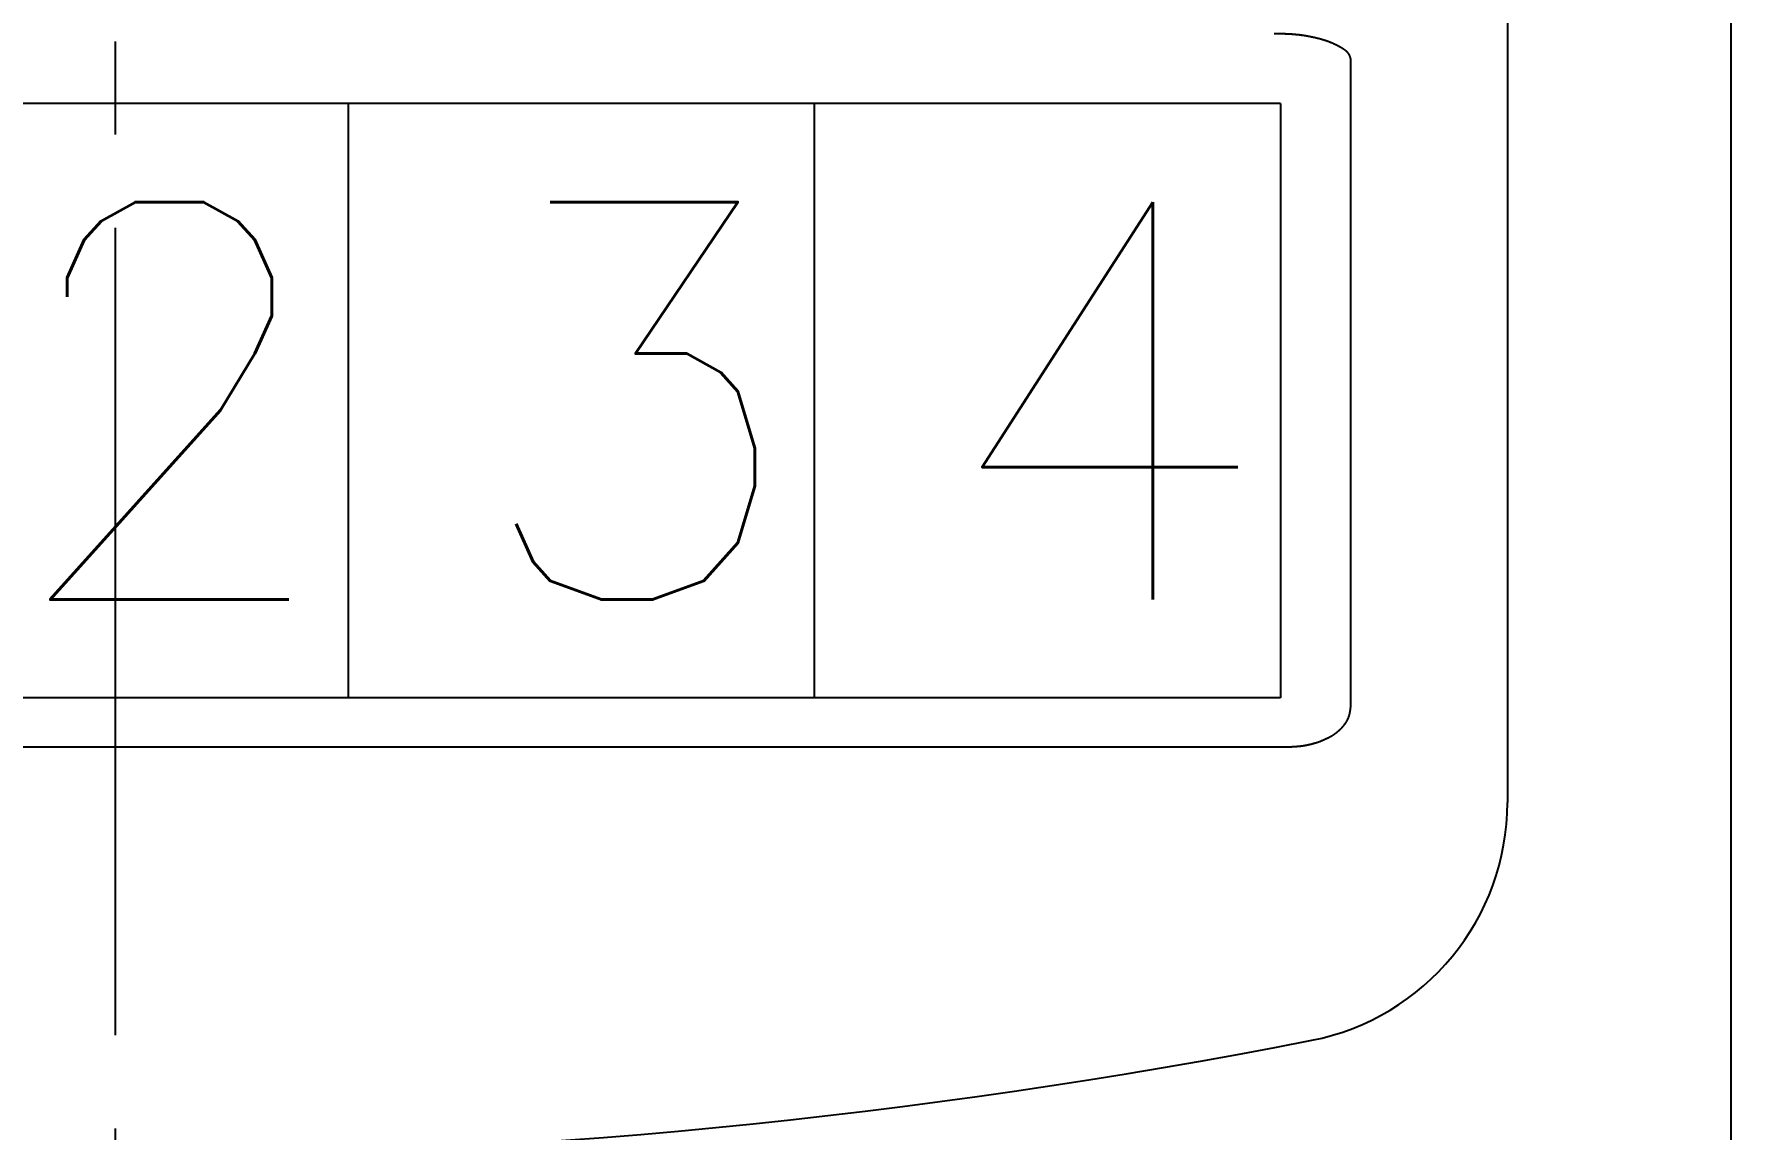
# Model space of a CAD drawing. Extents: x 79 to 369, y 158 to 363.
# Drawn here: x 130.2 to 157.51, y 330.08 to 347.72 of the extents above; entities that cross this region are included whole.
import ezdxf

# ---------------------------------------------------------------- set-up
doc = ezdxf.new("R2010")
doc.units = 0
doc.header["$MEASUREMENT"] = 0
doc.linetypes.add('CENTER', pattern=[17.5, 13, -1.5, 1.5, -1.5])
doc.layers.get('0').update_dxf_attribs({"linetype": 'CONTINUOUS'})
doc.layers.add('CENTER', color=1, linetype='CENTER')
doc.styles.get("Standard").update_dxf_attribs({"font": 'txt.shx', "bigfont": '@extfont2.shx'})

msp = doc.modelspace()

# ---------------------------------------------------------------- linework, layer by layer
at = {"color": 7, "linetype": 'Continuous'}
for p, q in [((153.912, 354.656), (153.912, 335.34)), ((157.512, 309.084), (157.512, 353.084)), ((150.262, 346.595), (112.762, 346.595))]:
    msp.add_line(p, q, dxfattribs=at)
at = {"linetype": 'Continuous'}
for p, q in [((151.393, 336.891), (151.393, 347.312)), ((135.262, 337.028), (135.262, 346.595)), ((142.762, 337.028), (142.762, 346.595)), ((150.262, 346.595), (150.262, 337.028)), ((150.262, 337.028), (112.762, 337.028)), ((112.854, 336.239), (150.17, 336.239))]:
    msp.add_line(p, q, dxfattribs=at)
for points in [[(150.322, 347.716, 0), (150.321, 347.716, 0), (150.321, 347.716, 0), (150.32, 347.716, 0), (150.319, 347.716, 0), (150.318, 347.716, 0), (150.317, 347.716, 0), (150.316, 347.716, 0), (150.315, 347.716, 0), (150.315, 347.716, 0), (150.314, 347.716, 0), (150.313, 347.716, 0), (150.312, 347.716, 0), (150.311, 347.716, 0), (150.31, 347.716, 0), (150.31, 347.716, 0), (150.309, 347.716, 0), (150.308, 347.716, 0), (150.307, 347.716, 0), (150.306, 347.716, 0), (150.305, 347.716, 0), (150.304, 347.716, 0), (150.304, 347.716, 0), (150.303, 347.716, 0), (150.302, 347.716, 0), (150.301, 347.716, 0), (150.3, 347.716, 0), (150.299, 347.716, 0), (150.298, 347.716, 0), (150.298, 347.716, 0), (150.297, 347.716, 0), (150.296, 347.716, 0), (150.295, 347.716, 0), (150.294, 347.716, 0), (150.293, 347.716, 0), (150.293, 347.716, 0), (150.292, 347.716, 0), (150.291, 347.717, 0), (150.29, 347.717, 0), (150.289, 347.717, 0), (150.288, 347.717, 0), (150.287, 347.717, 0), (150.287, 347.717, 0), (150.286, 347.717, 0), (150.285, 347.717, 0), (150.284, 347.717, 0), (150.283, 347.717, 0), (150.282, 347.717, 0), (150.282, 347.717, 0), (150.281, 347.717, 0), (150.28, 347.717, 0), (150.279, 347.717, 0), (150.278, 347.717, 0), (150.277, 347.717, 0), (150.276, 347.717, 0), (150.276, 347.717, 0), (150.275, 347.717, 0), (150.274, 347.717, 0), (150.273, 347.717, 0), (150.272, 347.717, 0), (150.271, 347.717, 0), (150.27, 347.717, 0), (150.27, 347.717, 0), (150.269, 347.717, 0), (150.268, 347.717, 0), (150.267, 347.717, 0), (150.266, 347.717, 0), (150.265, 347.717, 0), (150.265, 347.717, 0), (150.264, 347.717, 0), (150.263, 347.717, 0), (150.262, 347.717, 0), (150.261, 347.717, 0), (150.26, 347.717, 0), (150.259, 347.717, 0), (150.259, 347.717, 0), (150.258, 347.717, 0), (150.257, 347.717, 0), (150.256, 347.717, 0), (150.255, 347.717, 0), (150.254, 347.717, 0), (150.254, 347.717, 0), (150.253, 347.717, 0), (150.252, 347.717, 0), (150.251, 347.717, 0), (150.25, 347.717, 0), (150.249, 347.717, 0), (150.248, 347.717, 0), (150.248, 347.717, 0), (150.247, 347.717, 0), (150.246, 347.717, 0), (150.245, 347.717, 0), (150.244, 347.717, 0), (150.243, 347.717, 0), (150.242, 347.717, 0), (150.242, 347.717, 0), (150.241, 347.717, 0), (150.24, 347.717, 0), (150.239, 347.717, 0), (150.238, 347.717, 0), (150.237, 347.717, 0), (150.237, 347.717, 0), (150.236, 347.717, 0), (150.235, 347.717, 0), (150.234, 347.717, 0), (150.233, 347.717, 0), (150.232, 347.717, 0), (150.231, 347.717, 0), (150.231, 347.717, 0), (150.23, 347.717, 0), (150.229, 347.717, 0), (150.228, 347.717, 0), (150.227, 347.717, 0), (150.226, 347.717, 0), (150.226, 347.717, 0), (150.225, 347.717, 0), (150.224, 347.717, 0), (150.223, 347.717, 0), (150.222, 347.717, 0), (150.221, 347.717, 0), (150.22, 347.717, 0), (150.22, 347.717, 0), (150.219, 347.717, 0), (150.218, 347.717, 0), (150.217, 347.717, 0), (150.216, 347.717, 0), (150.215, 347.717, 0), (150.214, 347.717, 0), (150.214, 347.717, 0), (150.213, 347.717, 0), (150.212, 347.717, 0), (150.211, 347.717, 0), (150.21, 347.717, 0), (150.209, 347.717, 0), (150.209, 347.717, 0), (150.208, 347.717, 0), (150.207, 347.717, 0), (150.206, 347.717, 0), (150.205, 347.717, 0), (150.204, 347.717, 0), (150.203, 347.717, 0), (150.203, 347.717, 0), (150.202, 347.717, 0), (150.201, 347.717, 0), (150.2, 347.717, 0), (150.199, 347.717, 0), (150.198, 347.717, 0), (150.197, 347.717, 0), (150.197, 347.717, 0), (150.196, 347.717, 0), (150.195, 347.717, 0), (150.194, 347.717, 0), (150.193, 347.717, 0), (150.192, 347.717, 0), (150.192, 347.717, 0), (150.191, 347.717, 0), (150.19, 347.717, 0), (150.189, 347.717, 0), (150.188, 347.717, 0), (150.187, 347.717, 0), (150.186, 347.717, 0), (150.186, 347.717, 0), (150.185, 347.717, 0), (150.184, 347.717, 0), (150.183, 347.717, 0), (150.182, 347.717, 0), (150.181, 347.717, 0), (150.181, 347.717, 0), (150.18, 347.717, 0), (150.179, 347.717, 0), (150.178, 347.717, 0), (150.177, 347.717, 0), (150.176, 347.717, 0), (150.175, 347.717, 0), (150.175, 347.717, 0), (150.174, 347.717, 0), (150.173, 347.717, 0), (150.172, 347.717, 0), (150.171, 347.717, 0), (150.17, 347.717, 0), (150.169, 347.717, 0), (150.169, 347.717, 0), (150.168, 347.717, 0), (150.167, 347.717, 0), (150.166, 347.717, 0), (150.165, 347.717, 0), (150.164, 347.717, 0), (150.164, 347.717, 0), (150.163, 347.717, 0), (150.162, 347.717, 0), (150.161, 347.717, 0), (150.16, 347.717, 0)], [(150.675, 347.684, 0), (150.673, 347.684, 0), (150.672, 347.684, 0), (150.67, 347.684, 0), (150.668, 347.685, 0), (150.667, 347.685, 0), (150.665, 347.685, 0), (150.664, 347.685, 0), (150.662, 347.686, 0), (150.661, 347.686, 0), (150.659, 347.686, 0), (150.657, 347.686, 0), (150.656, 347.687, 0), (150.654, 347.687, 0), (150.653, 347.687, 0), (150.651, 347.687, 0), (150.65, 347.688, 0), (150.648, 347.688, 0), (150.646, 347.688, 0), (150.645, 347.688, 0), (150.643, 347.689, 0), (150.642, 347.689, 0), (150.64, 347.689, 0), (150.639, 347.689, 0), (150.637, 347.69, 0), (150.635, 347.69, 0), (150.634, 347.69, 0), (150.632, 347.69, 0), (150.631, 347.69, 0), (150.629, 347.691, 0), (150.628, 347.691, 0), (150.626, 347.691, 0), (150.624, 347.691, 0), (150.623, 347.692, 0), (150.621, 347.692, 0), (150.62, 347.692, 0), (150.618, 347.692, 0), (150.617, 347.693, 0), (150.615, 347.693, 0), (150.613, 347.693, 0), (150.612, 347.693, 0), (150.61, 347.693, 0), (150.609, 347.694, 0), (150.607, 347.694, 0), (150.606, 347.694, 0), (150.604, 347.694, 0), (150.602, 347.695, 0), (150.601, 347.695, 0), (150.599, 347.695, 0), (150.598, 347.695, 0), (150.596, 347.695, 0), (150.595, 347.696, 0), (150.593, 347.696, 0), (150.591, 347.696, 0), (150.59, 347.696, 0), (150.588, 347.697, 0), (150.587, 347.697, 0), (150.585, 347.697, 0), (150.584, 347.697, 0), (150.582, 347.697, 0), (150.58, 347.698, 0), (150.579, 347.698, 0), (150.577, 347.698, 0), (150.576, 347.698, 0), (150.574, 347.698, 0), (150.573, 347.699, 0), (150.571, 347.699, 0), (150.569, 347.699, 0), (150.568, 347.699, 0), (150.566, 347.699, 0), (150.565, 347.7, 0), (150.563, 347.7, 0), (150.562, 347.7, 0), (150.56, 347.7, 0), (150.558, 347.7, 0), (150.557, 347.701, 0), (150.555, 347.701, 0), (150.554, 347.701, 0), (150.552, 347.701, 0), (150.55, 347.701, 0), (150.549, 347.701, 0), (150.547, 347.702, 0), (150.546, 347.702, 0), (150.544, 347.702, 0), (150.543, 347.702, 0), (150.541, 347.702, 0), (150.539, 347.702, 0), (150.538, 347.703, 0), (150.536, 347.703, 0), (150.535, 347.703, 0), (150.533, 347.703, 0), (150.532, 347.703, 0), (150.53, 347.703, 0), (150.528, 347.704, 0), (150.527, 347.704, 0), (150.525, 347.704, 0), (150.524, 347.704, 0), (150.522, 347.704, 0), (150.52, 347.704, 0), (150.519, 347.705, 0), (150.517, 347.705, 0), (150.516, 347.705, 0), (150.514, 347.705, 0), (150.513, 347.705, 0), (150.511, 347.705, 0), (150.509, 347.705, 0), (150.508, 347.706, 0), (150.506, 347.706, 0), (150.505, 347.706, 0), (150.503, 347.706, 0), (150.501, 347.706, 0), (150.5, 347.706, 0), (150.498, 347.707, 0), (150.497, 347.707, 0), (150.495, 347.707, 0), (150.494, 347.707, 0), (150.492, 347.707, 0), (150.49, 347.707, 0), (150.489, 347.707, 0), (150.487, 347.707, 0), (150.486, 347.708, 0), (150.484, 347.708, 0), (150.482, 347.708, 0), (150.481, 347.708, 0), (150.479, 347.708, 0), (150.478, 347.708, 0), (150.476, 347.708, 0), (150.475, 347.709, 0), (150.473, 347.709, 0), (150.471, 347.709, 0), (150.47, 347.709, 0), (150.468, 347.709, 0), (150.467, 347.709, 0), (150.465, 347.709, 0), (150.463, 347.709, 0), (150.462, 347.71, 0), (150.46, 347.71, 0), (150.459, 347.71, 0), (150.457, 347.71, 0), (150.456, 347.71, 0), (150.454, 347.71, 0), (150.452, 347.71, 0), (150.451, 347.71, 0), (150.449, 347.71, 0), (150.448, 347.711, 0), (150.446, 347.711, 0), (150.444, 347.711, 0), (150.443, 347.711, 0), (150.441, 347.711, 0), (150.44, 347.711, 0), (150.438, 347.711, 0), (150.437, 347.711, 0), (150.435, 347.711, 0), (150.433, 347.712, 0), (150.432, 347.712, 0), (150.43, 347.712, 0), (150.429, 347.712, 0), (150.427, 347.712, 0), (150.425, 347.712, 0), (150.424, 347.712, 0), (150.422, 347.712, 0), (150.421, 347.712, 0), (150.419, 347.712, 0), (150.417, 347.713, 0), (150.416, 347.713, 0), (150.414, 347.713, 0), (150.413, 347.713, 0), (150.411, 347.713, 0), (150.41, 347.713, 0), (150.408, 347.713, 0), (150.406, 347.713, 0), (150.405, 347.713, 0), (150.403, 347.713, 0), (150.402, 347.713, 0), (150.4, 347.713, 0), (150.398, 347.713, 0), (150.397, 347.714, 0), (150.395, 347.714, 0), (150.394, 347.714, 0), (150.392, 347.714, 0), (150.391, 347.714, 0), (150.389, 347.714, 0), (150.387, 347.714, 0), (150.386, 347.714, 0), (150.384, 347.714, 0), (150.383, 347.714, 0), (150.381, 347.714, 0), (150.379, 347.714, 0), (150.378, 347.714, 0), (150.376, 347.714, 0), (150.375, 347.714, 0), (150.373, 347.715, 0), (150.371, 347.715, 0), (150.37, 347.715, 0), (150.368, 347.715, 0), (150.367, 347.715, 0), (150.365, 347.715, 0), (150.364, 347.715, 0), (150.362, 347.715, 0), (150.36, 347.715, 0), (150.359, 347.715, 0), (150.357, 347.715, 0), (150.356, 347.715, 0), (150.354, 347.715, 0), (150.352, 347.715, 0), (150.351, 347.715, 0), (150.349, 347.715, 0), (150.348, 347.715, 0), (150.346, 347.715, 0), (150.344, 347.715, 0), (150.343, 347.715, 0), (150.341, 347.716, 0), (150.34, 347.716, 0), (150.338, 347.716, 0), (150.337, 347.716, 0), (150.335, 347.716, 0), (150.333, 347.716, 0), (150.332, 347.716, 0), (150.33, 347.716, 0), (150.329, 347.716, 0), (150.327, 347.716, 0), (150.325, 347.716, 0), (150.324, 347.716, 0), (150.322, 347.716, 0)], [(151.393, 347.312, 0), (151.392, 347.316, 0), (151.391, 347.319, 0), (151.39, 347.322, 0), (151.389, 347.325, 0), (151.388, 347.329, 0), (151.387, 347.332, 0), (151.386, 347.335, 0), (151.385, 347.338, 0), (151.384, 347.341, 0), (151.383, 347.345, 0), (151.382, 347.348, 0), (151.381, 347.351, 0), (151.38, 347.354, 0), (151.379, 347.357, 0), (151.377, 347.36, 0), (151.376, 347.363, 0), (151.375, 347.366, 0), (151.373, 347.369, 0), (151.372, 347.372, 0), (151.371, 347.375, 0), (151.369, 347.378, 0), (151.368, 347.381, 0), (151.366, 347.384, 0), (151.365, 347.387, 0), (151.363, 347.39, 0), (151.361, 347.392, 0), (151.36, 347.395, 0), (151.358, 347.398, 0), (151.356, 347.4, 0), (151.354, 347.403, 0), (151.352, 347.406, 0), (151.35, 347.408, 0), (151.348, 347.411, 0), (151.346, 347.413, 0), (151.344, 347.416, 0), (151.342, 347.418, 0), (151.339, 347.421, 0), (151.337, 347.423, 0), (151.335, 347.425, 0), (151.332, 347.428, 0), (151.33, 347.43, 0), (151.328, 347.432, 0), (151.325, 347.434, 0), (151.323, 347.437, 0), (151.32, 347.439, 0), (151.317, 347.441, 0), (151.315, 347.443, 0), (151.312, 347.445, 0), (151.31, 347.447, 0), (151.307, 347.449, 0), (151.304, 347.451, 0), (151.302, 347.453, 0), (151.299, 347.455, 0), (151.296, 347.457, 0), (151.293, 347.459, 0), (151.291, 347.461, 0), (151.288, 347.463, 0), (151.285, 347.465, 0), (151.282, 347.467, 0), (151.279, 347.469, 0), (151.276, 347.471, 0), (151.274, 347.473, 0), (151.271, 347.475, 0), (151.268, 347.476, 0), (151.265, 347.478, 0), (151.262, 347.48, 0), (151.259, 347.482, 0), (151.257, 347.484, 0), (151.254, 347.485, 0), (151.251, 347.487, 0), (151.248, 347.489, 0), (151.245, 347.491, 0), (151.242, 347.492, 0), (151.239, 347.494, 0), (151.236, 347.496, 0), (151.234, 347.498, 0), (151.231, 347.499, 0), (151.228, 347.501, 0), (151.225, 347.503, 0), (151.222, 347.504, 0), (151.219, 347.506, 0), (151.216, 347.508, 0), (151.213, 347.509, 0), (151.211, 347.511, 0), (151.208, 347.513, 0), (151.205, 347.514, 0), (151.202, 347.516, 0), (151.199, 347.517, 0), (151.196, 347.519, 0), (151.193, 347.521, 0), (151.19, 347.522, 0), (151.187, 347.524, 0), (151.184, 347.525, 0), (151.181, 347.527, 0), (151.179, 347.528, 0), (151.176, 347.53, 0), (151.173, 347.531, 0), (151.17, 347.533, 0), (151.167, 347.534, 0), (151.164, 347.536, 0), (151.161, 347.537, 0), (151.158, 347.539, 0), (151.155, 347.54, 0), (151.152, 347.542, 0), (151.149, 347.543, 0), (151.146, 347.544, 0), (151.143, 347.546, 0), (151.14, 347.547, 0), (151.137, 347.549, 0), (151.134, 347.55, 0), (151.131, 347.551, 0), (151.128, 347.553, 0), (151.125, 347.554, 0), (151.122, 347.556, 0), (151.119, 347.557, 0), (151.116, 347.558, 0), (151.113, 347.56, 0), (151.11, 347.561, 0), (151.107, 347.562, 0), (151.104, 347.564, 0), (151.101, 347.565, 0), (151.098, 347.566, 0), (151.095, 347.568, 0), (151.092, 347.569, 0), (151.089, 347.57, 0), (151.086, 347.571, 0), (151.083, 347.573, 0), (151.08, 347.574, 0), (151.077, 347.575, 0), (151.074, 347.576, 0), (151.071, 347.578, 0), (151.068, 347.579, 0), (151.065, 347.58, 0), (151.062, 347.581, 0), (151.059, 347.583, 0), (151.056, 347.584, 0), (151.052, 347.585, 0), (151.049, 347.586, 0), (151.046, 347.587, 0), (151.043, 347.588, 0), (151.04, 347.59, 0), (151.037, 347.591, 0), (151.034, 347.592, 0), (151.031, 347.593, 0), (151.028, 347.594, 0), (151.025, 347.595, 0), (151.021, 347.597, 0), (151.018, 347.598, 0), (151.015, 347.599, 0), (151.012, 347.6, 0), (151.009, 347.601, 0), (151.006, 347.602, 0), (151.003, 347.603, 0), (150.999, 347.604, 0), (150.996, 347.605, 0), (150.993, 347.606, 0), (150.99, 347.607, 0), (150.987, 347.608, 0), (150.984, 347.609, 0), (150.981, 347.61, 0), (150.977, 347.611, 0), (150.974, 347.612, 0), (150.971, 347.614, 0), (150.968, 347.615, 0), (150.965, 347.616, 0), (150.962, 347.616, 0), (150.958, 347.617, 0), (150.955, 347.618, 0), (150.952, 347.619, 0), (150.949, 347.62, 0), (150.946, 347.621, 0), (150.943, 347.622, 0), (150.939, 347.623, 0), (150.936, 347.624, 0), (150.933, 347.625, 0), (150.93, 347.626, 0), (150.927, 347.627, 0), (150.923, 347.628, 0), (150.92, 347.629, 0), (150.917, 347.63, 0), (150.914, 347.631, 0), (150.911, 347.631, 0), (150.907, 347.632, 0), (150.904, 347.633, 0), (150.901, 347.634, 0), (150.898, 347.635, 0), (150.895, 347.636, 0), (150.891, 347.637, 0), (150.888, 347.637, 0), (150.885, 347.638, 0), (150.882, 347.639, 0), (150.879, 347.64, 0), (150.875, 347.641, 0), (150.872, 347.641, 0), (150.869, 347.642, 0), (150.866, 347.643, 0), (150.862, 347.644, 0), (150.859, 347.645, 0), (150.856, 347.645, 0), (150.853, 347.646, 0), (150.85, 347.647, 0), (150.846, 347.648, 0), (150.843, 347.649, 0), (150.84, 347.649, 0), (150.837, 347.65, 0), (150.833, 347.651, 0), (150.83, 347.652, 0), (150.827, 347.652, 0), (150.824, 347.653, 0), (150.821, 347.654, 0), (150.817, 347.654, 0), (150.814, 347.655, 0), (150.811, 347.656, 0), (150.808, 347.657, 0), (150.804, 347.657, 0), (150.801, 347.658, 0), (150.798, 347.659, 0), (150.795, 347.659, 0), (150.791, 347.66, 0), (150.788, 347.661, 0), (150.785, 347.661, 0), (150.782, 347.662, 0), (150.779, 347.663, 0), (150.775, 347.664, 0), (150.772, 347.664, 0), (150.769, 347.665, 0), (150.766, 347.666, 0), (150.762, 347.666, 0), (150.759, 347.667, 0), (150.756, 347.668, 0), (150.753, 347.668, 0), (150.749, 347.669, 0), (150.746, 347.67, 0), (150.743, 347.67, 0), (150.74, 347.671, 0), (150.736, 347.671, 0), (150.733, 347.672, 0), (150.73, 347.673, 0), (150.727, 347.673, 0), (150.723, 347.674, 0), (150.72, 347.675, 0), (150.717, 347.675, 0), (150.714, 347.676, 0), (150.71, 347.677, 0), (150.707, 347.677, 0), (150.704, 347.678, 0), (150.701, 347.679, 0), (150.697, 347.679, 0), (150.694, 347.68, 0), (150.691, 347.68, 0), (150.688, 347.681, 0), (150.684, 347.682, 0), (150.681, 347.682, 0), (150.678, 347.683, 0), (150.675, 347.684, 0)], [(150.9, 336.328, 0), (150.903, 336.329, 0), (150.907, 336.331, 0), (150.91, 336.332, 0), (150.913, 336.334, 0), (150.917, 336.335, 0), (150.92, 336.336, 0), (150.923, 336.338, 0), (150.927, 336.339, 0), (150.93, 336.341, 0), (150.933, 336.342, 0), (150.936, 336.343, 0), (150.94, 336.345, 0), (150.943, 336.346, 0), (150.946, 336.348, 0), (150.95, 336.349, 0), (150.953, 336.35, 0), (150.956, 336.352, 0), (150.959, 336.353, 0), (150.963, 336.355, 0), (150.966, 336.356, 0), (150.969, 336.358, 0), (150.972, 336.359, 0), (150.976, 336.36, 0), (150.979, 336.362, 0), (150.982, 336.363, 0), (150.985, 336.365, 0), (150.989, 336.366, 0), (150.992, 336.368, 0), (150.995, 336.369, 0), (150.998, 336.371, 0), (151.002, 336.372, 0), (151.005, 336.374, 0), (151.008, 336.375, 0), (151.011, 336.377, 0), (151.015, 336.378, 0), (151.018, 336.38, 0), (151.021, 336.382, 0), (151.024, 336.383, 0), (151.027, 336.385, 0), (151.031, 336.386, 0), (151.034, 336.388, 0), (151.037, 336.39, 0), (151.04, 336.391, 0), (151.043, 336.393, 0), (151.046, 336.394, 0), (151.049, 336.396, 0), (151.053, 336.398, 0), (151.056, 336.399, 0), (151.059, 336.401, 0), (151.062, 336.403, 0), (151.065, 336.405, 0), (151.068, 336.406, 0), (151.071, 336.408, 0), (151.074, 336.41, 0), (151.078, 336.412, 0), (151.081, 336.413, 0), (151.084, 336.415, 0), (151.087, 336.417, 0), (151.09, 336.419, 0), (151.093, 336.421, 0), (151.096, 336.423, 0), (151.099, 336.424, 0), (151.102, 336.426, 0), (151.105, 336.428, 0), (151.108, 336.43, 0), (151.111, 336.432, 0), (151.114, 336.434, 0), (151.117, 336.436, 0), (151.12, 336.438, 0), (151.123, 336.44, 0), (151.126, 336.442, 0), (151.129, 336.444, 0), (151.132, 336.446, 0), (151.135, 336.448, 0), (151.137, 336.45, 0), (151.14, 336.452, 0), (151.143, 336.454, 0), (151.146, 336.456, 0), (151.149, 336.458, 0), (151.152, 336.461, 0), (151.155, 336.463, 0), (151.158, 336.465, 0), (151.16, 336.467, 0), (151.163, 336.469, 0), (151.166, 336.471, 0), (151.169, 336.474, 0), (151.172, 336.476, 0), (151.174, 336.478, 0), (151.177, 336.48, 0), (151.18, 336.483, 0), (151.183, 336.485, 0), (151.186, 336.487, 0), (151.188, 336.49, 0), (151.191, 336.492, 0), (151.194, 336.494, 0), (151.196, 336.497, 0), (151.199, 336.499, 0), (151.202, 336.501, 0), (151.204, 336.504, 0), (151.207, 336.506, 0), (151.21, 336.508, 0), (151.212, 336.511, 0), (151.215, 336.513, 0), (151.218, 336.516, 0), (151.22, 336.518, 0), (151.223, 336.521, 0), (151.225, 336.523, 0), (151.228, 336.526, 0), (151.231, 336.528, 0), (151.233, 336.531, 0), (151.236, 336.533, 0), (151.238, 336.536, 0), (151.241, 336.538, 0), (151.243, 336.541, 0), (151.246, 336.544, 0), (151.248, 336.546, 0), (151.251, 336.549, 0), (151.253, 336.552, 0), (151.256, 336.554, 0), (151.258, 336.557, 0), (151.261, 336.56, 0), (151.263, 336.562, 0), (151.265, 336.565, 0), (151.268, 336.568, 0), (151.27, 336.57, 0), (151.272, 336.573, 0), (151.275, 336.576, 0), (151.277, 336.579, 0), (151.279, 336.582, 0), (151.282, 336.584, 0), (151.284, 336.587, 0), (151.286, 336.59, 0), (151.288, 336.593, 0), (151.291, 336.596, 0), (151.293, 336.599, 0), (151.295, 336.601, 0), (151.297, 336.604, 0), (151.299, 336.607, 0), (151.301, 336.61, 0), (151.304, 336.613, 0), (151.306, 336.616, 0), (151.308, 336.619, 0), (151.31, 336.622, 0), (151.312, 336.625, 0), (151.314, 336.628, 0), (151.316, 336.631, 0), (151.318, 336.634, 0), (151.32, 336.637, 0), (151.321, 336.64, 0), (151.323, 336.643, 0), (151.325, 336.646, 0), (151.327, 336.649, 0), (151.329, 336.652, 0), (151.331, 336.655, 0), (151.332, 336.658, 0), (151.334, 336.662, 0), (151.336, 336.665, 0), (151.337, 336.668, 0), (151.339, 336.671, 0), (151.341, 336.674, 0), (151.342, 336.677, 0), (151.344, 336.681, 0), (151.345, 336.684, 0), (151.347, 336.687, 0), (151.348, 336.69, 0), (151.35, 336.693, 0), (151.351, 336.697, 0), (151.352, 336.7, 0), (151.354, 336.703, 0), (151.355, 336.706, 0), (151.356, 336.71, 0), (151.358, 336.713, 0), (151.359, 336.716, 0), (151.36, 336.72, 0), (151.361, 336.723, 0), (151.362, 336.726, 0), (151.363, 336.73, 0), (151.365, 336.733, 0), (151.366, 336.737, 0), (151.367, 336.74, 0), (151.368, 336.743, 0), (151.369, 336.747, 0), (151.369, 336.75, 0), (151.37, 336.754, 0), (151.371, 336.757, 0), (151.372, 336.76, 0), (151.373, 336.764, 0), (151.374, 336.767, 0), (151.375, 336.771, 0), (151.375, 336.774, 0), (151.376, 336.778, 0), (151.377, 336.781, 0), (151.378, 336.785, 0), (151.378, 336.788, 0), (151.379, 336.792, 0), (151.38, 336.795, 0), (151.38, 336.799, 0), (151.381, 336.802, 0), (151.382, 336.806, 0), (151.382, 336.809, 0), (151.383, 336.813, 0), (151.383, 336.816, 0), (151.384, 336.82, 0), (151.384, 336.823, 0), (151.385, 336.827, 0), (151.386, 336.831, 0), (151.386, 336.834, 0), (151.387, 336.838, 0), (151.387, 336.841, 0), (151.388, 336.845, 0), (151.388, 336.848, 0), (151.389, 336.852, 0), (151.389, 336.856, 0), (151.389, 336.859, 0), (151.39, 336.863, 0), (151.39, 336.866, 0), (151.391, 336.87, 0), (151.391, 336.874, 0), (151.392, 336.877, 0), (151.392, 336.881, 0), (151.393, 336.884, 0), (151.393, 336.888, 0), (151.393, 336.891, 0)], [(150.17, 336.239, 0), (150.171, 336.239, 0), (150.172, 336.239, 0), (150.173, 336.239, 0), (150.174, 336.239, 0), (150.175, 336.239, 0), (150.176, 336.239, 0), (150.177, 336.239, 0), (150.178, 336.239, 0), (150.179, 336.239, 0), (150.18, 336.239, 0), (150.181, 336.239, 0), (150.182, 336.239, 0), (150.183, 336.239, 0), (150.184, 336.239, 0), (150.185, 336.239, 0), (150.186, 336.239, 0), (150.187, 336.239, 0), (150.187, 336.239, 0), (150.188, 336.239, 0), (150.189, 336.239, 0), (150.19, 336.239, 0), (150.191, 336.239, 0), (150.192, 336.239, 0), (150.193, 336.239, 0), (150.194, 336.239, 0), (150.195, 336.239, 0), (150.196, 336.239, 0), (150.197, 336.239, 0), (150.198, 336.239, 0), (150.199, 336.239, 0), (150.2, 336.239, 0), (150.201, 336.239, 0), (150.202, 336.239, 0), (150.203, 336.239, 0), (150.204, 336.239, 0), (150.205, 336.239, 0), (150.206, 336.239, 0), (150.207, 336.239, 0), (150.208, 336.239, 0), (150.208, 336.239, 0), (150.209, 336.239, 0), (150.21, 336.239, 0), (150.211, 336.239, 0), (150.212, 336.239, 0), (150.213, 336.239, 0), (150.214, 336.239, 0), (150.215, 336.239, 0), (150.216, 336.239, 0), (150.217, 336.239, 0), (150.218, 336.239, 0), (150.219, 336.239, 0), (150.22, 336.239, 0), (150.221, 336.239, 0), (150.222, 336.239, 0), (150.223, 336.239, 0), (150.224, 336.239, 0), (150.225, 336.239, 0), (150.226, 336.239, 0), (150.227, 336.239, 0), (150.228, 336.239, 0), (150.229, 336.239, 0), (150.229, 336.239, 0), (150.23, 336.239, 0), (150.231, 336.239, 0), (150.232, 336.239, 0), (150.233, 336.239, 0), (150.234, 336.239, 0), (150.235, 336.239, 0), (150.236, 336.239, 0), (150.237, 336.239, 0), (150.238, 336.239, 0), (150.239, 336.239, 0), (150.24, 336.239, 0), (150.241, 336.239, 0), (150.242, 336.239, 0), (150.243, 336.239, 0), (150.244, 336.239, 0), (150.245, 336.239, 0), (150.246, 336.239, 0), (150.247, 336.239, 0), (150.248, 336.239, 0), (150.249, 336.239, 0), (150.25, 336.239, 0), (150.25, 336.239, 0), (150.251, 336.239, 0), (150.252, 336.239, 0), (150.253, 336.239, 0), (150.254, 336.239, 0), (150.255, 336.239, 0), (150.256, 336.239, 0), (150.257, 336.239, 0), (150.258, 336.239, 0), (150.259, 336.239, 0), (150.26, 336.239, 0), (150.261, 336.239, 0), (150.262, 336.239, 0), (150.263, 336.239, 0), (150.264, 336.239, 0), (150.265, 336.239, 0), (150.266, 336.239, 0), (150.267, 336.239, 0), (150.268, 336.239, 0), (150.269, 336.239, 0), (150.27, 336.239, 0), (150.271, 336.239, 0), (150.271, 336.239, 0), (150.272, 336.239, 0), (150.273, 336.239, 0), (150.274, 336.239, 0), (150.275, 336.239, 0), (150.276, 336.239, 0), (150.277, 336.239, 0), (150.278, 336.239, 0), (150.279, 336.239, 0), (150.28, 336.238, 0), (150.281, 336.238, 0), (150.282, 336.238, 0), (150.283, 336.238, 0), (150.284, 336.238, 0), (150.285, 336.238, 0), (150.286, 336.238, 0), (150.287, 336.238, 0), (150.288, 336.238, 0), (150.289, 336.238, 0), (150.29, 336.238, 0), (150.291, 336.238, 0), (150.292, 336.238, 0), (150.292, 336.238, 0), (150.293, 336.238, 0), (150.294, 336.238, 0), (150.295, 336.238, 0), (150.296, 336.238, 0), (150.297, 336.238, 0), (150.298, 336.238, 0), (150.299, 336.238, 0), (150.3, 336.238, 0), (150.301, 336.238, 0), (150.302, 336.238, 0), (150.303, 336.238, 0), (150.304, 336.238, 0), (150.305, 336.238, 0), (150.306, 336.238, 0), (150.307, 336.238, 0), (150.308, 336.238, 0), (150.309, 336.238, 0), (150.31, 336.238, 0), (150.311, 336.238, 0), (150.312, 336.238, 0), (150.313, 336.238, 0), (150.313, 336.238, 0), (150.314, 336.238, 0), (150.315, 336.238, 0), (150.316, 336.238, 0), (150.317, 336.238, 0), (150.318, 336.238, 0), (150.319, 336.238, 0), (150.32, 336.238, 0), (150.321, 336.238, 0), (150.322, 336.238, 0)], [(150.322, 336.238, 0), (150.325, 336.238, 0), (150.328, 336.238, 0), (150.331, 336.238, 0), (150.334, 336.238, 0), (150.337, 336.238, 0), (150.341, 336.238, 0), (150.344, 336.238, 0), (150.347, 336.238, 0), (150.35, 336.238, 0), (150.353, 336.238, 0), (150.356, 336.239, 0), (150.359, 336.239, 0), (150.362, 336.239, 0), (150.365, 336.239, 0), (150.368, 336.239, 0), (150.371, 336.239, 0), (150.374, 336.239, 0), (150.378, 336.239, 0), (150.381, 336.239, 0), (150.384, 336.239, 0), (150.387, 336.239, 0), (150.39, 336.239, 0), (150.393, 336.24, 0), (150.396, 336.24, 0), (150.399, 336.24, 0), (150.402, 336.24, 0), (150.405, 336.24, 0), (150.408, 336.24, 0), (150.411, 336.24, 0), (150.414, 336.24, 0), (150.418, 336.24, 0), (150.421, 336.24, 0), (150.424, 336.241, 0), (150.427, 336.241, 0), (150.43, 336.241, 0), (150.433, 336.241, 0), (150.436, 336.241, 0), (150.439, 336.241, 0), (150.442, 336.241, 0), (150.445, 336.241, 0), (150.448, 336.242, 0), (150.451, 336.242, 0), (150.454, 336.242, 0), (150.458, 336.242, 0), (150.461, 336.242, 0), (150.464, 336.242, 0), (150.467, 336.242, 0), (150.47, 336.243, 0), (150.473, 336.243, 0), (150.476, 336.243, 0), (150.479, 336.243, 0), (150.482, 336.243, 0), (150.485, 336.243, 0), (150.488, 336.244, 0), (150.491, 336.244, 0), (150.494, 336.244, 0), (150.498, 336.244, 0), (150.501, 336.244, 0), (150.504, 336.245, 0), (150.507, 336.245, 0), (150.51, 336.245, 0), (150.513, 336.245, 0), (150.516, 336.246, 0), (150.519, 336.246, 0), (150.522, 336.246, 0), (150.525, 336.246, 0), (150.528, 336.246, 0), (150.531, 336.247, 0), (150.534, 336.247, 0), (150.537, 336.247, 0), (150.54, 336.248, 0), (150.544, 336.248, 0), (150.547, 336.248, 0), (150.55, 336.248, 0), (150.553, 336.249, 0), (150.556, 336.249, 0), (150.559, 336.249, 0), (150.562, 336.25, 0), (150.565, 336.25, 0), (150.568, 336.25, 0), (150.571, 336.25, 0), (150.574, 336.251, 0), (150.577, 336.251, 0), (150.58, 336.252, 0), (150.583, 336.252, 0), (150.586, 336.252, 0), (150.589, 336.253, 0), (150.592, 336.253, 0), (150.596, 336.253, 0), (150.599, 336.254, 0), (150.602, 336.254, 0), (150.605, 336.255, 0), (150.608, 336.255, 0), (150.611, 336.255, 0), (150.614, 336.256, 0), (150.617, 336.256, 0), (150.62, 336.257, 0), (150.623, 336.257, 0), (150.626, 336.257, 0), (150.629, 336.258, 0), (150.632, 336.258, 0), (150.635, 336.259, 0), (150.638, 336.259, 0), (150.641, 336.26, 0), (150.644, 336.26, 0), (150.647, 336.261, 0), (150.65, 336.261, 0), (150.653, 336.262, 0), (150.656, 336.262, 0), (150.66, 336.263, 0), (150.663, 336.263, 0), (150.666, 336.264, 0), (150.669, 336.265, 0), (150.672, 336.265, 0), (150.675, 336.266, 0), (150.678, 336.266, 0), (150.681, 336.267, 0), (150.684, 336.267, 0), (150.687, 336.268, 0), (150.69, 336.269, 0), (150.693, 336.269, 0), (150.696, 336.27, 0), (150.699, 336.27, 0), (150.702, 336.271, 0), (150.705, 336.272, 0), (150.708, 336.272, 0), (150.711, 336.273, 0), (150.714, 336.274, 0), (150.717, 336.274, 0), (150.72, 336.275, 0), (150.723, 336.276, 0), (150.726, 336.276, 0), (150.729, 336.277, 0), (150.732, 336.278, 0), (150.735, 336.278, 0), (150.738, 336.279, 0), (150.741, 336.28, 0), (150.744, 336.28, 0), (150.747, 336.281, 0), (150.75, 336.282, 0), (150.753, 336.283, 0), (150.756, 336.283, 0), (150.759, 336.284, 0), (150.762, 336.285, 0), (150.765, 336.286, 0), (150.768, 336.286, 0), (150.771, 336.287, 0), (150.774, 336.288, 0), (150.777, 336.289, 0), (150.78, 336.29, 0), (150.783, 336.29, 0), (150.786, 336.291, 0), (150.789, 336.292, 0), (150.792, 336.293, 0), (150.795, 336.294, 0), (150.798, 336.295, 0), (150.801, 336.295, 0), (150.804, 336.296, 0), (150.807, 336.297, 0), (150.81, 336.298, 0), (150.813, 336.299, 0), (150.815, 336.3, 0), (150.818, 336.301, 0), (150.821, 336.302, 0), (150.824, 336.302, 0), (150.827, 336.303, 0), (150.83, 336.304, 0), (150.833, 336.305, 0), (150.836, 336.306, 0), (150.839, 336.307, 0), (150.842, 336.308, 0), (150.845, 336.309, 0), (150.848, 336.31, 0), (150.851, 336.311, 0), (150.854, 336.312, 0), (150.857, 336.313, 0), (150.86, 336.314, 0), (150.862, 336.315, 0), (150.865, 336.316, 0), (150.868, 336.317, 0), (150.871, 336.318, 0), (150.874, 336.319, 0), (150.877, 336.32, 0), (150.88, 336.321, 0), (150.883, 336.322, 0), (150.886, 336.323, 0), (150.889, 336.324, 0), (150.891, 336.325, 0), (150.894, 336.326, 0), (150.897, 336.327, 0), (150.9, 336.328, 0)]]:
    msp.add_polyline3d(points)
at = {"color": 7, "linetype": 'Continuous'}
for centre, radius, start, end in [((150.012, 335.34), 3.9, 281.1109, 0), ((131.512, 429.541), 99.9, 258.88912, 281.11088)]:
    msp.add_arc(centre, radius, start, end, dxfattribs=at)
at = {"layer": 'CENTER', "color": 1, "linetype": 'CENTER'}
msp.add_line((131.512, 279.096), (131.512, 362.176), dxfattribs=at)

# ---------------------------------------------------------------- texts
at = {"color": 7, "linetype": 'Continuous'}
for s, p in [('2', (129.639, 338.609)), ('3', (137.139, 338.609)), ('4', (144.639, 338.609))]:
    msp.add_text(s, height=6.4, dxfattribs=at).set_placement(p)

doc.saveas('drawing.dxf')
